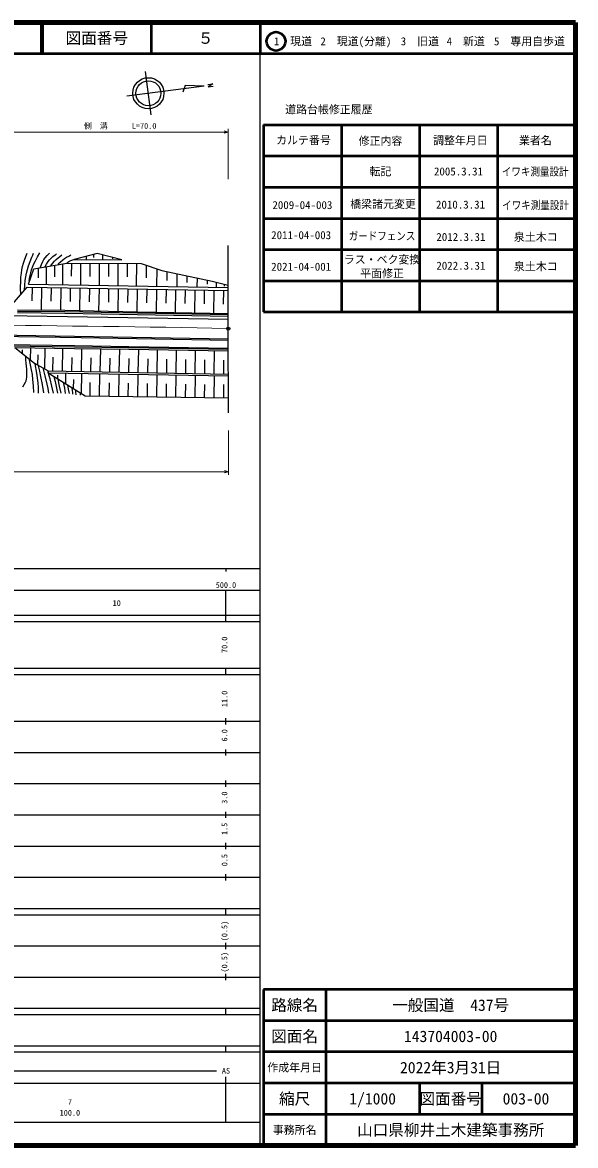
# Model space of a CAD drawing. Units: millimetres, scale not verified. Extents: x 40000 to 680000, y 20000 to 380000.
# Drawn here: x 502804 to 680000, y 20000 to 380000 of the extents above; entities that cross this region are included whole.
import ezdxf
from ezdxf.enums import TextEntityAlignment as Align

# ---------------------------------------------------------------- set-up
doc = ezdxf.new("R2010")
doc.units = ezdxf.units.MM
doc.header["$LTSCALE"] = 1000
doc.header["$PDMODE"] = 32
doc.header["$PDSIZE"] = 500
doc.linetypes.add('CHAIN', pattern=[18.5, 12, -1.5, 3.5, -1.5])
for name, color, linetype, lineweight in [('M-BGD', 7, 'Continuous', 25), ('M-BMK', 2, 'CHAIN', 13), ('M-BMK-OTRS', 5, 'Continuous', 25), ('M-BMK-SRVR', 3, 'Continuous', 25), ('M-STR-HTXT', 7, 'Continuous', 13), ('M-TTL', 2, 'Continuous', 140), ('M-TTL-BAND', 7, 'Continuous', 25), ('M-TTL-FRAM', 2, 'Continuous', 50), ('M-TTL-LINE', 7, 'Continuous', 50)]:
    doc.layers.add(name, color=color, linetype=linetype, lineweight=lineweight)
doc.layers.add('M-OTRS', color=6, linetype='Continuous')
doc.layers.add('M-TTL-TXT', color=7, linetype='Continuous')
doc.styles.add('ＭＳ ゴシック', font='')
doc.styles.get('ＭＳ ゴシック').set_extended_font_data('MS Gothic')

msp = doc.modelspace()

# ---------------------------------------------------------------- linework, layer by layer
at = {"layer": 'M-BGD'}
for p, q in [((506489, 301000), (516984, 302878)), ((515672, 302643), (515641, 295935)), ((516984, 302878), (540792, 302768)), ((518472, 302871), (518453, 298690)), ((526761, 305916), (519415, 303983)), ((519415, 303983), (534661, 303872)), ((521448, 302857), (521416, 295852)), ((523168, 304971), (523164, 304034)), ((524424, 302844), (524404, 298618)), ((525564, 305601), (525559, 304645)), ((534661, 303872), (526761, 305916)), ((527400, 302830), (527367, 295750)), ((528416, 305488), (528409, 303983)), ((530376, 302816), (530356, 298546)), ((531621, 304632), (531619, 304221)), ((533352, 302802), (533319, 295648)), ((536328, 302788), (536308, 298473)), ((539304, 302775), (539271, 295545)), ((540792, 302768), (547476, 300448)), ((504774, 296137), (506489, 301000)), ((507801, 301235), (507786, 298138)), ((510424, 301704), (510398, 296028)), ((513048, 302174), (513031, 298459)), ((542463, 302188), (542445, 298187)), ((545805, 301028), (545779, 295458)), ((547476, 300448), (563551, 297078)), ((549083, 300111), (549070, 297278)), ((552298, 299437), (552279, 295333)), ((504774, 296137), (568726, 295040)), ((555513, 298763), (555504, 296671)), ((558728, 298089), (558715, 295219)), ((561943, 297415), (561937, 296063)), ((563551, 297078), (568725, 295753)), ((564844, 296747), (564836, 295112)), ((567431, 296084), (567428, 295473)), ((498129, 287970), (504334, 295145)), ((504334, 295145), (568729, 294040)), ((505868, 295118), (505793, 290743)), ((508934, 295066), (508809, 287773)), ((512000, 295013), (511925, 290637)), ((515067, 294961), (514942, 287667)), ((518133, 294908), (518058, 290531)), ((521200, 294855), (521074, 287560)), ((524266, 294803), (524191, 290426)), ((527332, 294750), (527207, 287454)), ((530399, 294698), (530324, 290320)), ((533465, 294645), (533340, 287348)), ((536531, 294592), (536456, 290214)), ((539598, 294540), (539473, 287242)), ((542664, 294487), (542589, 290108)), ((545731, 294434), (545605, 287136)), ((548797, 294382), (548722, 290002)), ((551863, 294329), (551738, 287030)), ((554930, 294277), (554855, 289897)), ((557996, 294224), (557871, 286924)), ((561063, 294171), (560987, 289791)), ((564129, 294119), (564004, 286818)), ((567195, 294066), (567120, 289685)), ((481359, 286480), (504347, 285929)), ((501165, 287005), (516405, 286843)), ((501173, 287505), (516412, 287343)), ((501179, 287905), (516418, 287743)), ((504347, 285929), (536602, 285458)), ((516405, 286843), (539675, 286375)), ((516412, 287343), (539684, 286875)), ((516418, 287743), (539692, 287275)), ((536602, 285458), (568749, 284868)), ((539675, 286375), (568747, 285835)), ((539684, 286875), (568756, 286335)), ((539692, 287275), (568745, 286736)), ((487050, 279967), (556403, 278783)), ((521584, 278922), (488485, 279479)), ((568764, 278017), (521584, 278922)), ((556403, 278783), (568763, 278575)), ((498084, 276389), (519446, 276013)), ((498091, 276789), (519452, 276413)), ((500323, 275850), (519438, 275513)), ((500323, 275850), (506681, 270774)), ((502843, 273838), (502864, 275021)), ((505402, 271795), (505470, 275769)), ((509938, 268919), (510055, 275695)), ((515584, 268222), (515711, 275599)), ((519438, 275513), (536878, 275271)), ((519446, 276013), (536886, 275771)), ((519452, 276413), (536892, 276171)), ((521665, 268117), (521792, 275500)), ((527745, 268012), (527872, 275401)), ((533826, 267907), (533953, 275302)), ((536878, 275271), (568754, 274735)), ((536886, 275771), (568763, 275234)), ((536892, 276171), (568770, 275634)), ((539906, 267802), (540034, 275203)), ((545986, 267698), (546114, 275103)), ((552067, 267593), (552195, 275004)), ((558147, 267488), (558275, 274905)), ((564228, 267383), (564356, 274806)), ((506681, 270774), (511024, 268300)), ((507767, 270156), (507825, 273500)), ((512544, 268274), (512620, 272699)), ((518624, 268169), (518701, 272597)), ((524705, 268064), (524781, 272496)), ((530785, 267960), (530862, 272395)), ((536866, 267855), (536942, 272293)), ((542946, 267750), (543023, 272192)), ((549027, 267645), (549103, 272090)), ((555107, 267540), (555184, 271989)), ((561188, 267436), (561264, 271888)), ((567268, 267331), (567345, 271786)), ((511014, 267700), (511024, 268300)), ((511024, 268300), (511014, 267700)), ((511014, 267700), (568778, 266705)), ((511014, 267700), (522929, 260351)), ((511024, 268300), (568788, 267305)), ((514155, 265763), (514173, 266892)), ((516662, 264216), (516715, 267599)), ((521676, 261124), (521777, 267509)), ((527517, 260278), (527630, 267414)), ((533634, 260182), (533746, 267309)), ((539751, 260085), (539863, 267203)), ((545867, 259989), (545979, 267098)), ((551984, 259893), (552096, 266992)), ((558101, 259796), (558213, 266887)), ((564218, 259700), (564329, 266781)), ((519169, 262670), (519215, 265601)), ((524459, 260326), (524526, 264611)), ((530575, 260230), (530643, 264509)), ((536692, 260134), (536760, 264407)), ((542809, 260037), (542876, 264305)), ((548926, 259941), (548993, 264203)), ((555042, 259844), (555110, 264101)), ((561159, 259748), (561226, 264000)), ((567276, 259652), (567343, 263898)), ((522929, 260351), (568805, 259627))]:
    msp.add_line(p, q, dxfattribs=at)
for points in [[(502248, 292690), (502213, 294907), (502239, 297136), (502310, 298394), (502441, 299659), (502611, 300737), (502841, 301813), (503122, 302824), (503459, 303815), (503894, 304942), (504349, 306060)], [(503479, 294248), (503551, 295794), (503682, 297335), (503847, 298473), (504074, 299610), (504374, 300792), (504734, 301967), (505238, 303368), (505802, 304756), (506088, 305426), (506378, 306096)], [(505001, 297256), (505197, 298510), (505453, 299751), (505714, 300674), (506036, 301591), (506467, 302617), (506951, 303618), (507658, 304917), (508407, 306205)], [(508439, 301386), (508861, 302409), (509339, 303408), (509691, 304006), (510094, 304572), (510731, 305329), (511410, 306060)], [(509997, 301603), (510504, 302510), (511057, 303377), (511450, 303885), (511890, 304353), (512561, 304947), (513277, 305500), (513481, 305651), (513693, 305806)], [(511845, 301966), (512411, 302740), (513022, 303473), (513595, 304038), (514219, 304567), (514815, 305026), (515432, 305480)], [(514272, 302582), (514973, 303288), (515710, 303945), (516303, 304376), (516931, 304758), (517619, 305126), (518330, 305480)], [(516990, 302944), (517629, 303360), (518293, 303719), (518902, 303957), (519536, 304139), (520125, 304274), (520722, 304393)], [(502935, 263203), (503389, 263923), (503783, 264661), (503975, 265144), (504112, 265654), (504207, 266279), (504244, 266929), (504159, 268854), (504015, 270759), (503929, 271848), (503842, 272931)], [(506440, 261361), (506337, 263479), (506174, 265589), (505987, 267103), (505740, 268610), (505423, 270258), (505080, 271904)], [(506802, 270605), (507267, 267574), (507674, 264523), (507793, 262962), (507853, 261389), (507856, 261289), (507860, 261179)], [(509612, 261330), (509201, 263918), (508731, 266494), (508356, 268220), (507950, 269940)], [(509280, 269336), (509955, 266727), (510573, 264103), (510883, 262658), (511183, 261210)], [(512754, 261179), (512234, 263459), (511656, 265723), (511357, 266747), (511032, 267765)], [(512844, 266526), (513269, 264921), (513635, 263304), (513822, 262264), (513992, 261210)], [(515231, 261210), (514714, 263404), (514234, 265620)], [(515805, 264714), (516085, 263731), (516305, 262738), (516411, 261887), (516470, 261028)], [(517225, 263838), (517476, 262465), (517738, 261089)], [(518494, 263083), (518672, 262165), (518793, 261232), (518809, 261044), (518826, 260847)], [(519762, 262267), (519819, 261461), (519913, 260666)], [(521243, 261300), (521303, 260938), (521303, 260575)]]:
    msp.add_lwpolyline(points, dxfattribs=at)
at = {"layer": 'M-BMK'}
msp.add_lwpolyline([(468864, 283700), (473852, 283567), (478851, 283437), (483839, 283312), (488837, 283194), (493826, 283086), (498824, 282989), (503811, 282904), (508809, 282828), (513797, 282760), (518794, 282698), (523781, 282638), (528779, 282576), (533768, 282512), (538767, 282442), (543755, 282366), (548754, 282283), (553742, 282192), (558740, 282091), (563498, 281990), (568256, 281886)], dxfattribs=at)
at = {"layer": 'M-BMK-OTRS'}
for p, q in [((568755, 282375), (568696, 308548)), ((568816, 254906), (568757, 281375))]:
    msp.add_line(p, q, dxfattribs=at)
at = {"layer": 'M-BMK-SRVR'}
for p, q in [((544021, 350355), (542263, 364244)), ((562236, 360156), (563767, 360350)), ((563767, 360350), (562332, 359361)), ((561000, 359560), (536198, 356420)), ((554922, 359799), (554181, 357689)), ((561000, 359560), (554922, 359799)), ((562332, 359361), (563868, 359564))]:
    msp.add_line(p, q, dxfattribs=at)
for centre, radius in [((543142, 357300), 5000), ((543142, 357300), 4000), ((568756, 281875), 498), ((568756, 281875), 15)]:
    msp.add_circle(centre, radius, dxfattribs=at)
at = {"layer": 'M-OTRS'}
msp.add_point((568554, 281931), dxfattribs=at)
at = {"layer": 'M-STR-HTXT'}
for p, q in [((568728, 345871), (568728, 329768)), ((498558, 344871), (568728, 344871)), ((568816, 249185), (568816, 235000)), ((568816, 236000), (203362, 236000))]:
    msp.add_line(p, q, dxfattribs=at)
for points in [[(567478, 345231), (568728, 344871), (567478, 344515)], [(567566, 236359), (568816, 236000), (567566, 235643)]]:
    msp.add_lwpolyline(points, dxfattribs=at)
at = {"layer": 'M-TTL'}
for p, q in [((680000, 380000), (40000, 380000)), ((680000, 20000), (680000, 380000)), ((40000, 20000), (680000, 20000))]:
    msp.add_line(p, q, dxfattribs=at)
at = {"layer": 'M-TTL-BAND'}
for p, q in [((579000, 20000), (579000, 370000)), ((40000, 205000), (579000, 205000)), ((568000, 205000), (568000, 204000)), ((68000, 198000), (579000, 198000)), ((568000, 188000), (568000, 198000)), ((40000, 190000), (579000, 190000)), ((40000, 188000), (579000, 188000)), ((40000, 173000), (579000, 173000)), ((568000, 171000), (568000, 173000)), ((40000, 171000), (579000, 171000)), ((40000, 156000), (579000, 156000)), ((568000, 155000), (568000, 157000)), ((46000, 146000), (579000, 146000)), ((568000, 145000), (568000, 147000)), ((568000, 135000), (568000, 137000)), ((52000, 136000), (579000, 136000)), ((46000, 126000), (579000, 126000)), ((568000, 125000), (568000, 127000)), ((52000, 116000), (579000, 116000)), ((568000, 115000), (568000, 117000)), ((46000, 106000), (579000, 106000)), ((568000, 105000), (568000, 107000)), ((40000, 96000), (579000, 96000)), ((40000, 94000), (579000, 94000)), ((568000, 94000), (568000, 96000)), ((49000, 84000), (579000, 84000)), ((568000, 83000), (568000, 85000)), ((40000, 74000), (579000, 74000)), ((568000, 73000), (568000, 75000)), ((40000, 64000), (579000, 64000)), ((40000, 62000), (579000, 62000)), ((568000, 62000), (568000, 64000)), ((40000, 52000), (579000, 52000)), ((568000, 50000), (568000, 52000)), ((40000, 50000), (579000, 50000)), ((71000, 44000), (565000, 44000)), ((40000, 40000), (579000, 40000)), ((568000, 27500), (568000, 42000)), ((68000, 27500), (579000, 27500))]:
    msp.add_line(p, q, dxfattribs=at)
at = {"layer": 'M-TTL-FRAM'}
for p, q in [((580000, 347197), (580000, 287197)), ((580000, 347197), (680000, 347197)), ((580000, 287197), (680000, 287197)), ((680000, 70000), (580000, 70000)), ((580000, 70000), (580000, 20000))]:
    msp.add_line(p, q, dxfattribs=at)
at = {"layer": 'M-TTL-LINE'}
for p, q in [((508747, 380000), (508747, 370000)), ((509247, 380000), (509247, 370000)), ((543997, 380000), (543997, 370000)), ((579000, 380000), (579000, 370000)), ((40000, 370000), (680000, 370000)), ((605000, 347197), (605000, 287197)), ((630000, 347197), (630000, 287197)), ((655000, 347197), (655000, 287197)), ((580000, 337197), (680000, 337197)), ((580000, 327197), (680000, 327197)), ((580000, 317197), (680000, 317197)), ((580000, 307197), (680000, 307197)), ((580000, 297197), (680000, 297197)), ((600000, 70000), (600000, 20000)), ((680000, 60000), (580000, 60000)), ((680000, 50000), (580000, 50000)), ((680000, 40000), (580000, 40000)), ((630000, 40000), (630000, 30000)), ((650000, 40000), (650000, 30000)), ((680000, 30000), (580000, 30000))]:
    msp.add_line(p, q, dxfattribs=at)
msp.add_circle((584031, 373958), 3000, dxfattribs=at)

# ---------------------------------------------------------------- texts
at = {"layer": 'M-STR-HTXT', "style": 'ＭＳ ゴシック'}
msp.add_text('側\u3000溝\u3000\u3000\u3000L=70.0', height=1833, dxfattribs=at).set_placement((522456, 345371), align=Align.BOTTOM_LEFT)
at = {"layer": 'M-TTL-BAND', "style": 'ＭＳ ゴシック'}
for s, p in [('500.0', (568000, 198195)), ('500.0', (568000, 198195)), ('10', (533000, 192405)), ('AS', (568000, 42500)), ('7', (518000, 32523)), ('100.0', (518000, 29033))]:
    msp.add_text(s, height=1833, dxfattribs=at).set_placement(p, align=Align.BOTTOM_CENTER)
for s, p in [('70.0', (569000, 180500)), ('11.0', (569000, 163174)), ('6.0', (569000, 151500)), ('3.0', (569000, 131500)), ('1.5', (569000, 121500)), ('0.5', (569000, 111500)), ('(0.5)', (569000, 88764)), ('(0.5)', (569000, 78764))]:
    msp.add_text(s, height=1833, rotation=90, dxfattribs=at).set_placement(p, align=Align.BOTTOM_CENTER)
at = {"layer": 'M-TTL-TXT', "style": 'ＭＳ ゴシック'}
for s, height, p in [('図面番号', 3666, (526622, 375000)), ('５', 3666, (561497, 375000)), ('1\u3000現道', 2566, (589448, 373958)), ('2\u3000現道(分離)', 2566, (609619, 373958)), ('3\u3000旧道', 2566, (630121, 373958)), ('4\u3000新道', 2566, (644824, 373958)), ('5\u3000専用自歩道', 2566, (665228, 373958)), ('道路台帳修正履歴', 2566, (600968, 352113)), ('カルテ番号', 2566, (592839, 342277)), ('修正内容', 2566, (617509, 342023)), ('調整年月日', 2566, (643089, 342197)), ('業者名', 2566, (667134, 342197)), ('転記', 2566, (617500, 332245)), ('2005.3.31', 2566, (642500, 332245)), ('2009-04-003', 2566, (592489, 321464)), ('橋梁諸元変更', 2566, (618322, 321811)), ('2010.3.31', 2566, (643148, 321614)), ('2011-04-003', 2566, (592100, 311825)), ('2012.3.31', 2566, (643261, 311239)), ('泉土木コ', 2566, (667269, 311239)), ('2021-04-001', 2566, (592100, 301709)), ('ラス・ベク変換', 2566, (618006, 303999)), ('2022.3.31', 2566, (643261, 302035)), ('泉土木コ', 2566, (667269, 301818)), ('平面修正', 2566, (618006, 299588)), ('路線名', 3666, (590000, 65000)), ('路線名', 3666, (590000, 65000)), ('一般国道\u3000437号', 3666, (640000, 65000)), ('図面名', 3666, (590000, 55000)), ('図面名', 3666, (590000, 55000)), ('143704003-00', 3666, (640000, 55000)), ('2022年3月31日', 3666, (640000, 45000)), ('作成年月日', 2566, (590000, 45000)), ('作成年月日', 2566, (590000, 45000)), ('縮尺', 3666, (590000, 35000)), ('縮尺', 3666, (590000, 35000)), ('1/1000', 3666, (615000, 35000)), ('図面番号', 3666, (640000, 35000)), ('図面番号', 3666, (640000, 35000)), ('003-00', 3666, (664125, 35000)), ('事務所名', 2566, (590000, 25000)), ('事務所名', 2566, (590000, 25000)), ('山口県柳井土木建築事務所', 3666, (640000, 25000))]:
    msp.add_text(s, height=height, dxfattribs=at).set_placement(p, align=Align.MIDDLE_CENTER)
at = {"layer": 'M-TTL-TXT', "style": 'ＭＳ ゴシック', "width": 0.85}
for s, p in [('イワキ測量設計', (667077, 332189)), ('イワキ測量設計', (667185, 321417)), ('ガードフェンス', (618006, 311551))]:
    msp.add_text(s, height=2566, dxfattribs=at).set_placement(p, align=Align.MIDDLE_CENTER)

doc.saveas('drawing.dxf')
